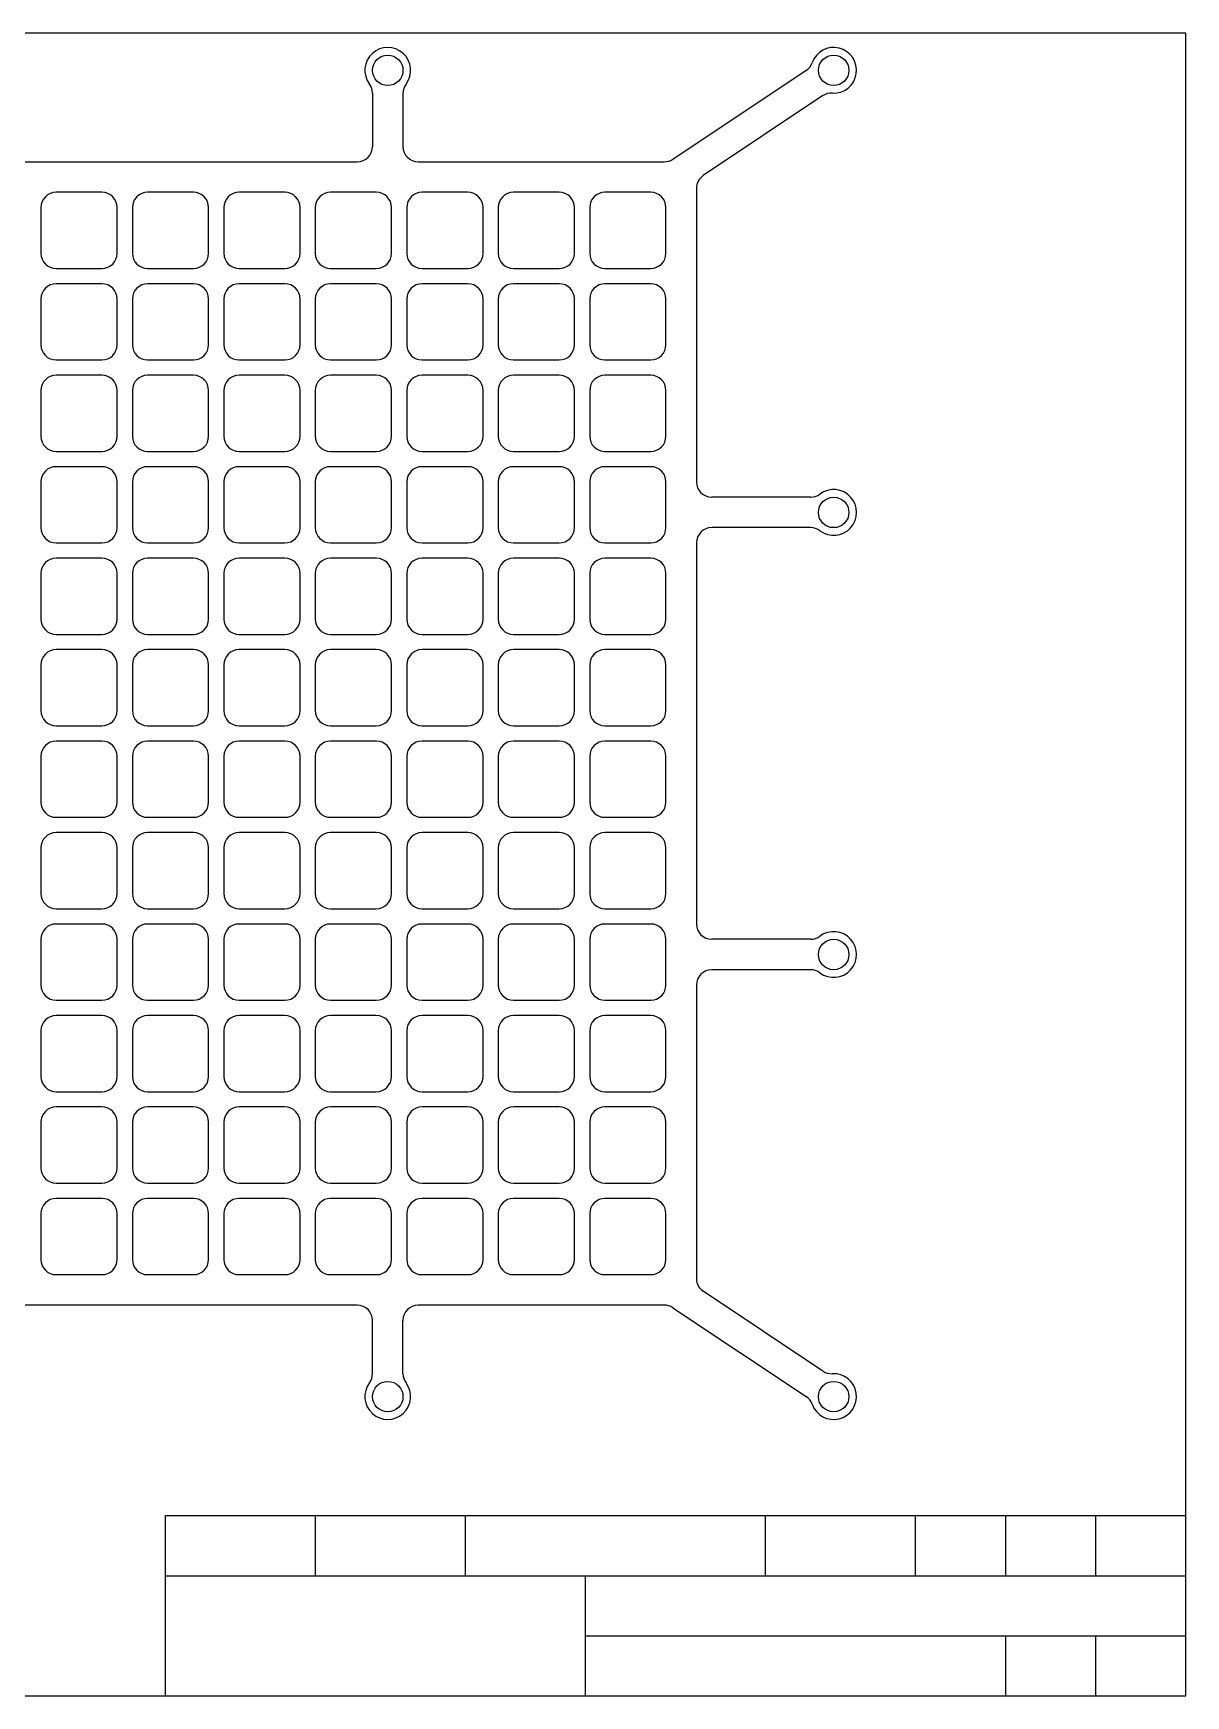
# Model space of a CAD drawing. Extents: x 0.4 to 16.1, y 0.4 to 11.3.
# Drawn here: x 8.58 to 16.14, y 0.39 to 11.3 of the extents above; entities that cross this region are included whole.
import ezdxf

# ---------------------------------------------------------------- set-up
doc = ezdxf.new("R2010")
doc.units = 0
doc.layers.add('DEFAULT', color=7, linetype='CONTINUOUS')

msp = doc.modelspace()

# ---------------------------------------------------------------- linework, layer by layer
at = {"layer": 'DEFAULT', "color": 7, "linetype": 'CONTINUOUS'}
for p, q in [((16.142, 11.299), (0.394, 11.299)), ((16.142, 0.394), (16.142, 11.299)), ((9.449, 0.394), (9.449, 1.575)), ((9.449, 1.575), (16.142, 1.575)), ((10.433, 1.181), (10.433, 1.575)), ((11.417, 1.181), (11.417, 1.575)), ((13.386, 1.181), (13.386, 1.575)), ((14.37, 1.181), (14.37, 1.575)), ((14.961, 1.181), (14.961, 1.575)), ((15.551, 1.181), (15.551, 1.575)), ((9.449, 1.181), (16.142, 1.181)), ((12.205, 0.394), (12.205, 1.181)), ((12.205, 0.787), (16.142, 0.787)), ((14.961, 0.394), (14.961, 0.787)), ((15.551, 0.394), (15.551, 0.787)), ((0.394, 0.394), (16.142, 0.394))]:
    msp.add_line(p, q, dxfattribs=at)
at = {"layer": 'DEFAULT', "color": 5, "linetype": 'CONTINUOUS'}
for p, q in [((12.777, 10.473), (13.651, 11.056)), ((10.807, 10.906), (10.807, 10.556)), ((11.007, 10.906), (11.007, 10.556)), ((13.762, 10.89), (12.976, 10.366)), ((8.182, 10.456), (10.707, 10.456)), ((11.107, 10.456), (12.721, 10.456)), ((9.032, 10.256), (8.732, 10.256)), ((9.632, 10.256), (9.332, 10.256)), ((10.232, 10.256), (9.932, 10.256)), ((10.832, 10.256), (10.532, 10.256)), ((11.432, 10.256), (11.132, 10.256)), ((12.032, 10.256), (11.732, 10.256)), ((12.632, 10.256), (12.332, 10.256)), ((12.932, 10.282), (12.932, 8.356)), ((8.632, 10.156), (8.632, 9.856)), ((9.132, 9.856), (9.132, 10.156)), ((9.232, 10.156), (9.232, 9.856)), ((9.732, 9.856), (9.732, 10.156)), ((9.832, 10.156), (9.832, 9.856)), ((10.332, 9.856), (10.332, 10.156)), ((10.432, 10.156), (10.432, 9.856)), ((10.932, 9.856), (10.932, 10.156)), ((11.032, 10.156), (11.032, 9.856)), ((11.532, 9.856), (11.532, 10.156)), ((11.632, 10.156), (11.632, 9.856)), ((12.132, 9.856), (12.132, 10.156)), ((12.232, 10.156), (12.232, 9.856)), ((12.732, 9.856), (12.732, 10.156)), ((8.732, 9.756), (9.032, 9.756)), ((9.332, 9.756), (9.632, 9.756)), ((9.932, 9.756), (10.232, 9.756)), ((10.532, 9.756), (10.832, 9.756)), ((11.132, 9.756), (11.432, 9.756)), ((11.732, 9.756), (12.032, 9.756)), ((12.332, 9.756), (12.632, 9.756)), ((9.032, 9.656), (8.732, 9.656)), ((9.632, 9.656), (9.332, 9.656)), ((10.232, 9.656), (9.932, 9.656)), ((10.832, 9.656), (10.532, 9.656)), ((11.432, 9.656), (11.132, 9.656)), ((12.032, 9.656), (11.732, 9.656)), ((12.632, 9.656), (12.332, 9.656)), ((8.632, 9.556), (8.632, 9.256)), ((9.132, 9.256), (9.132, 9.556)), ((9.232, 9.556), (9.232, 9.256)), ((9.732, 9.256), (9.732, 9.556)), ((9.832, 9.556), (9.832, 9.256)), ((10.332, 9.256), (10.332, 9.556)), ((10.432, 9.556), (10.432, 9.256)), ((10.932, 9.256), (10.932, 9.556)), ((11.032, 9.556), (11.032, 9.256)), ((11.532, 9.256), (11.532, 9.556)), ((11.632, 9.556), (11.632, 9.256)), ((12.132, 9.256), (12.132, 9.556)), ((12.232, 9.556), (12.232, 9.256)), ((12.732, 9.256), (12.732, 9.556)), ((8.732, 9.156), (9.032, 9.156)), ((9.032, 9.056), (8.732, 9.056)), ((9.332, 9.156), (9.632, 9.156)), ((9.632, 9.056), (9.332, 9.056)), ((9.932, 9.156), (10.232, 9.156)), ((10.232, 9.056), (9.932, 9.056)), ((10.532, 9.156), (10.832, 9.156)), ((10.832, 9.056), (10.532, 9.056)), ((11.132, 9.156), (11.432, 9.156)), ((11.432, 9.056), (11.132, 9.056)), ((11.732, 9.156), (12.032, 9.156)), ((12.032, 9.056), (11.732, 9.056)), ((12.332, 9.156), (12.632, 9.156)), ((12.632, 9.056), (12.332, 9.056)), ((8.632, 8.956), (8.632, 8.656)), ((9.132, 8.656), (9.132, 8.956)), ((9.232, 8.956), (9.232, 8.656)), ((9.732, 8.656), (9.732, 8.956)), ((9.832, 8.956), (9.832, 8.656)), ((10.332, 8.656), (10.332, 8.956)), ((10.432, 8.956), (10.432, 8.656)), ((10.932, 8.656), (10.932, 8.956)), ((11.032, 8.956), (11.032, 8.656)), ((11.532, 8.656), (11.532, 8.956)), ((11.632, 8.956), (11.632, 8.656)), ((12.132, 8.656), (12.132, 8.956)), ((12.232, 8.956), (12.232, 8.656)), ((12.732, 8.656), (12.732, 8.956)), ((8.732, 8.556), (9.032, 8.556)), ((9.332, 8.556), (9.632, 8.556)), ((9.932, 8.556), (10.232, 8.556)), ((10.532, 8.556), (10.832, 8.556)), ((11.132, 8.556), (11.432, 8.556)), ((11.732, 8.556), (12.032, 8.556)), ((12.332, 8.556), (12.632, 8.556)), ((9.032, 8.456), (8.732, 8.456)), ((9.632, 8.456), (9.332, 8.456)), ((10.232, 8.456), (9.932, 8.456)), ((10.832, 8.456), (10.532, 8.456)), ((11.432, 8.456), (11.132, 8.456)), ((12.032, 8.456), (11.732, 8.456)), ((12.632, 8.456), (12.332, 8.456)), ((8.632, 8.356), (8.632, 8.056)), ((9.132, 8.056), (9.132, 8.356)), ((9.232, 8.356), (9.232, 8.056)), ((9.732, 8.056), (9.732, 8.356)), ((9.832, 8.356), (9.832, 8.056)), ((10.332, 8.056), (10.332, 8.356)), ((10.432, 8.356), (10.432, 8.056)), ((10.932, 8.056), (10.932, 8.356)), ((11.032, 8.356), (11.032, 8.056)), ((11.532, 8.056), (11.532, 8.356)), ((11.632, 8.356), (11.632, 8.056)), ((12.132, 8.056), (12.132, 8.356)), ((12.232, 8.356), (12.232, 8.056)), ((12.732, 8.056), (12.732, 8.356)), ((13.682, 8.256), (13.032, 8.256)), ((13.682, 8.056), (13.032, 8.056)), ((8.732, 7.956), (9.032, 7.956)), ((9.032, 7.856), (8.732, 7.856)), ((9.332, 7.956), (9.632, 7.956)), ((9.632, 7.856), (9.332, 7.856)), ((9.932, 7.956), (10.232, 7.956)), ((10.232, 7.856), (9.932, 7.856)), ((10.532, 7.956), (10.832, 7.956)), ((10.832, 7.856), (10.532, 7.856)), ((11.132, 7.956), (11.432, 7.956)), ((11.432, 7.856), (11.132, 7.856)), ((11.732, 7.956), (12.032, 7.956)), ((12.032, 7.856), (11.732, 7.856)), ((12.332, 7.956), (12.632, 7.956)), ((12.632, 7.856), (12.332, 7.856)), ((12.932, 7.956), (12.932, 5.456)), ((8.632, 7.756), (8.632, 7.456)), ((9.132, 7.456), (9.132, 7.756)), ((9.232, 7.756), (9.232, 7.456)), ((9.732, 7.456), (9.732, 7.756)), ((9.832, 7.756), (9.832, 7.456)), ((10.332, 7.456), (10.332, 7.756)), ((10.432, 7.756), (10.432, 7.456)), ((10.932, 7.456), (10.932, 7.756)), ((11.032, 7.756), (11.032, 7.456)), ((11.532, 7.456), (11.532, 7.756)), ((11.632, 7.756), (11.632, 7.456)), ((12.132, 7.456), (12.132, 7.756)), ((12.232, 7.756), (12.232, 7.456)), ((12.732, 7.456), (12.732, 7.756)), ((8.732, 7.356), (9.032, 7.356)), ((9.332, 7.356), (9.632, 7.356)), ((9.932, 7.356), (10.232, 7.356)), ((10.532, 7.356), (10.832, 7.356)), ((11.132, 7.356), (11.432, 7.356)), ((11.732, 7.356), (12.032, 7.356)), ((12.332, 7.356), (12.632, 7.356)), ((9.032, 7.256), (8.732, 7.256)), ((9.632, 7.256), (9.332, 7.256)), ((10.232, 7.256), (9.932, 7.256)), ((10.832, 7.256), (10.532, 7.256)), ((11.432, 7.256), (11.132, 7.256)), ((12.032, 7.256), (11.732, 7.256)), ((12.632, 7.256), (12.332, 7.256)), ((8.632, 7.156), (8.632, 6.856)), ((9.132, 6.856), (9.132, 7.156)), ((9.232, 7.156), (9.232, 6.856)), ((9.732, 6.856), (9.732, 7.156)), ((9.832, 7.156), (9.832, 6.856)), ((10.332, 6.856), (10.332, 7.156)), ((10.432, 7.156), (10.432, 6.856)), ((10.932, 6.856), (10.932, 7.156)), ((11.032, 7.156), (11.032, 6.856)), ((11.532, 6.856), (11.532, 7.156)), ((11.632, 7.156), (11.632, 6.856)), ((12.132, 6.856), (12.132, 7.156)), ((12.232, 7.156), (12.232, 6.856)), ((12.732, 6.856), (12.732, 7.156)), ((8.732, 6.756), (9.032, 6.756)), ((9.032, 6.656), (8.732, 6.656)), ((9.332, 6.756), (9.632, 6.756)), ((9.632, 6.656), (9.332, 6.656)), ((9.932, 6.756), (10.232, 6.756)), ((10.232, 6.656), (9.932, 6.656)), ((10.532, 6.756), (10.832, 6.756)), ((10.832, 6.656), (10.532, 6.656)), ((11.132, 6.756), (11.432, 6.756)), ((11.432, 6.656), (11.132, 6.656)), ((11.732, 6.756), (12.032, 6.756)), ((12.032, 6.656), (11.732, 6.656)), ((12.332, 6.756), (12.632, 6.756)), ((12.632, 6.656), (12.332, 6.656)), ((8.632, 6.556), (8.632, 6.256)), ((9.132, 6.256), (9.132, 6.556)), ((9.232, 6.556), (9.232, 6.256)), ((9.732, 6.256), (9.732, 6.556)), ((9.832, 6.556), (9.832, 6.256)), ((10.332, 6.256), (10.332, 6.556)), ((10.432, 6.556), (10.432, 6.256)), ((10.932, 6.256), (10.932, 6.556)), ((11.032, 6.556), (11.032, 6.256)), ((11.532, 6.256), (11.532, 6.556)), ((11.632, 6.556), (11.632, 6.256)), ((12.132, 6.256), (12.132, 6.556)), ((12.232, 6.556), (12.232, 6.256)), ((12.732, 6.256), (12.732, 6.556)), ((8.732, 6.156), (9.032, 6.156)), ((9.332, 6.156), (9.632, 6.156)), ((9.932, 6.156), (10.232, 6.156)), ((10.532, 6.156), (10.832, 6.156)), ((11.132, 6.156), (11.432, 6.156)), ((11.732, 6.156), (12.032, 6.156)), ((12.332, 6.156), (12.632, 6.156)), ((9.032, 6.056), (8.732, 6.056)), ((9.632, 6.056), (9.332, 6.056)), ((10.232, 6.056), (9.932, 6.056)), ((10.832, 6.056), (10.532, 6.056)), ((11.432, 6.056), (11.132, 6.056)), ((12.032, 6.056), (11.732, 6.056)), ((12.632, 6.056), (12.332, 6.056)), ((8.632, 5.956), (8.632, 5.656)), ((9.132, 5.656), (9.132, 5.956)), ((9.232, 5.956), (9.232, 5.656)), ((9.732, 5.656), (9.732, 5.956)), ((9.832, 5.956), (9.832, 5.656)), ((10.332, 5.656), (10.332, 5.956)), ((10.432, 5.956), (10.432, 5.656)), ((10.932, 5.656), (10.932, 5.956)), ((11.032, 5.956), (11.032, 5.656)), ((11.532, 5.656), (11.532, 5.956)), ((11.632, 5.956), (11.632, 5.656)), ((12.132, 5.656), (12.132, 5.956)), ((12.232, 5.956), (12.232, 5.656)), ((12.732, 5.656), (12.732, 5.956)), ((8.732, 5.556), (9.032, 5.556)), ((9.032, 5.456), (8.732, 5.456)), ((9.332, 5.556), (9.632, 5.556)), ((9.632, 5.456), (9.332, 5.456)), ((9.932, 5.556), (10.232, 5.556)), ((10.232, 5.456), (9.932, 5.456)), ((10.532, 5.556), (10.832, 5.556)), ((10.832, 5.456), (10.532, 5.456)), ((11.132, 5.556), (11.432, 5.556)), ((11.432, 5.456), (11.132, 5.456)), ((11.732, 5.556), (12.032, 5.556)), ((12.032, 5.456), (11.732, 5.456)), ((12.332, 5.556), (12.632, 5.556)), ((12.632, 5.456), (12.332, 5.456)), ((8.632, 5.356), (8.632, 5.056)), ((9.132, 5.056), (9.132, 5.356)), ((9.232, 5.356), (9.232, 5.056)), ((9.732, 5.056), (9.732, 5.356)), ((9.832, 5.356), (9.832, 5.056)), ((10.332, 5.056), (10.332, 5.356)), ((10.432, 5.356), (10.432, 5.056)), ((10.932, 5.056), (10.932, 5.356)), ((11.032, 5.356), (11.032, 5.056)), ((11.532, 5.056), (11.532, 5.356)), ((11.632, 5.356), (11.632, 5.056)), ((12.132, 5.056), (12.132, 5.356)), ((12.232, 5.356), (12.232, 5.056)), ((12.732, 5.056), (12.732, 5.356)), ((13.682, 5.356), (13.032, 5.356)), ((13.682, 5.156), (13.032, 5.156)), ((12.932, 5.056), (12.932, 3.13)), ((8.732, 4.956), (9.032, 4.956)), ((9.332, 4.956), (9.632, 4.956)), ((9.932, 4.956), (10.232, 4.956)), ((10.532, 4.956), (10.832, 4.956)), ((11.132, 4.956), (11.432, 4.956)), ((11.732, 4.956), (12.032, 4.956)), ((12.332, 4.956), (12.632, 4.956)), ((9.032, 4.856), (8.732, 4.856)), ((9.632, 4.856), (9.332, 4.856)), ((10.232, 4.856), (9.932, 4.856)), ((10.832, 4.856), (10.532, 4.856)), ((11.432, 4.856), (11.132, 4.856)), ((12.032, 4.856), (11.732, 4.856)), ((12.632, 4.856), (12.332, 4.856)), ((8.632, 4.756), (8.632, 4.456)), ((9.132, 4.456), (9.132, 4.756)), ((9.232, 4.756), (9.232, 4.456)), ((9.732, 4.456), (9.732, 4.756)), ((9.832, 4.756), (9.832, 4.456)), ((10.332, 4.456), (10.332, 4.756)), ((10.432, 4.756), (10.432, 4.456)), ((10.932, 4.456), (10.932, 4.756)), ((11.032, 4.756), (11.032, 4.456)), ((11.532, 4.456), (11.532, 4.756)), ((11.632, 4.756), (11.632, 4.456)), ((12.132, 4.456), (12.132, 4.756)), ((12.232, 4.756), (12.232, 4.456)), ((12.732, 4.456), (12.732, 4.756)), ((8.732, 4.356), (9.032, 4.356)), ((9.032, 4.256), (8.732, 4.256)), ((9.332, 4.356), (9.632, 4.356)), ((9.632, 4.256), (9.332, 4.256)), ((9.932, 4.356), (10.232, 4.356)), ((10.232, 4.256), (9.932, 4.256)), ((10.532, 4.356), (10.832, 4.356)), ((10.832, 4.256), (10.532, 4.256)), ((11.132, 4.356), (11.432, 4.356)), ((11.432, 4.256), (11.132, 4.256)), ((11.732, 4.356), (12.032, 4.356)), ((12.032, 4.256), (11.732, 4.256)), ((12.332, 4.356), (12.632, 4.356)), ((12.632, 4.256), (12.332, 4.256)), ((8.632, 4.156), (8.632, 3.856)), ((9.132, 3.856), (9.132, 4.156)), ((9.232, 4.156), (9.232, 3.856)), ((9.732, 3.856), (9.732, 4.156)), ((9.832, 4.156), (9.832, 3.856)), ((10.332, 3.856), (10.332, 4.156)), ((10.432, 4.156), (10.432, 3.856)), ((10.932, 3.856), (10.932, 4.156)), ((11.032, 4.156), (11.032, 3.856)), ((11.532, 3.856), (11.532, 4.156)), ((11.632, 4.156), (11.632, 3.856)), ((12.132, 3.856), (12.132, 4.156)), ((12.232, 4.156), (12.232, 3.856)), ((12.732, 3.856), (12.732, 4.156)), ((8.732, 3.756), (9.032, 3.756)), ((9.332, 3.756), (9.632, 3.756)), ((9.932, 3.756), (10.232, 3.756)), ((10.532, 3.756), (10.832, 3.756)), ((11.132, 3.756), (11.432, 3.756)), ((11.732, 3.756), (12.032, 3.756)), ((12.332, 3.756), (12.632, 3.756)), ((9.032, 3.656), (8.732, 3.656)), ((9.632, 3.656), (9.332, 3.656)), ((10.232, 3.656), (9.932, 3.656)), ((10.832, 3.656), (10.532, 3.656)), ((11.432, 3.656), (11.132, 3.656)), ((12.032, 3.656), (11.732, 3.656)), ((12.632, 3.656), (12.332, 3.656)), ((8.632, 3.556), (8.632, 3.256)), ((9.132, 3.256), (9.132, 3.556)), ((9.232, 3.556), (9.232, 3.256)), ((9.732, 3.256), (9.732, 3.556)), ((9.832, 3.556), (9.832, 3.256)), ((10.332, 3.256), (10.332, 3.556)), ((10.432, 3.556), (10.432, 3.256)), ((10.932, 3.256), (10.932, 3.556)), ((11.032, 3.556), (11.032, 3.256)), ((11.532, 3.256), (11.532, 3.556)), ((11.632, 3.556), (11.632, 3.256)), ((12.132, 3.256), (12.132, 3.556)), ((12.232, 3.556), (12.232, 3.256)), ((12.732, 3.256), (12.732, 3.556)), ((8.732, 3.156), (9.032, 3.156)), ((9.332, 3.156), (9.632, 3.156)), ((9.932, 3.156), (10.232, 3.156)), ((10.532, 3.156), (10.832, 3.156)), ((11.132, 3.156), (11.432, 3.156)), ((11.732, 3.156), (12.032, 3.156)), ((12.332, 3.156), (12.632, 3.156)), ((10.707, 2.956), (8.182, 2.956)), ((12.721, 2.956), (11.107, 2.956)), ((13.762, 2.523), (12.976, 3.047)), ((10.807, 2.506), (10.807, 2.856)), ((11.007, 2.506), (11.007, 2.856)), ((12.777, 2.939), (13.651, 2.356))]:
    msp.add_line(p, q, dxfattribs=at)
for centre in [(10.907, 11.056), (13.832, 11.056), (13.832, 8.156), (13.832, 5.256), (10.907, 2.356), (13.832, 2.356)]:
    msp.add_circle(centre, 0.1, dxfattribs=at)
for centre, radius, start, end in [((10.907, 11.056), 0.15, 323.1301, 216.8699), ((13.832, 11.056), 0.15, 266.8202, 160.56), ((13.596, 11.139), 0.1, 303.6901, 340.56), ((10.707, 10.906), 0.1, 0, 36.8699), ((11.107, 10.906), 0.1, 143.1301, 180), ((13.818, 10.807), 0.1, 86.8202, 123.6901), ((10.707, 10.556), 0.1, 270, 360), ((11.107, 10.556), 0.1, 180, 270), ((12.721, 10.556), 0.1, 270, 303.6901), ((13.032, 10.282), 0.1, 123.6901, 180), ((8.732, 10.156), 0.1, 90, 180), ((9.032, 10.156), 0.1, 0, 90), ((9.332, 10.156), 0.1, 90, 180), ((9.632, 10.156), 0.1, 0, 90), ((9.932, 10.156), 0.1, 90, 180), ((10.232, 10.156), 0.1, 0, 90), ((10.532, 10.156), 0.1, 90, 180), ((10.832, 10.156), 0.1, 0, 90), ((11.132, 10.156), 0.1, 90, 180), ((11.432, 10.156), 0.1, 0, 90), ((11.732, 10.156), 0.1, 90, 180), ((12.032, 10.156), 0.1, 0, 90), ((12.332, 10.156), 0.1, 90, 180), ((12.632, 10.156), 0.1, 0, 90), ((8.732, 9.856), 0.1, 180, 270), ((9.032, 9.856), 0.1, 270, 360), ((9.332, 9.856), 0.1, 180, 270), ((9.632, 9.856), 0.1, 270, 360), ((9.932, 9.856), 0.1, 180, 270), ((10.232, 9.856), 0.1, 270, 360), ((10.532, 9.856), 0.1, 180, 270), ((10.832, 9.856), 0.1, 270, 360), ((11.132, 9.856), 0.1, 180, 270), ((11.432, 9.856), 0.1, 270, 360), ((11.732, 9.856), 0.1, 180, 270), ((12.032, 9.856), 0.1, 270, 360), ((12.332, 9.856), 0.1, 180, 270), ((12.632, 9.856), 0.1, 270, 360), ((8.732, 9.556), 0.1, 90, 180), ((9.032, 9.556), 0.1, 0, 90), ((9.332, 9.556), 0.1, 90, 180), ((9.632, 9.556), 0.1, 0, 90), ((9.932, 9.556), 0.1, 90, 180), ((10.232, 9.556), 0.1, 0, 90), ((10.532, 9.556), 0.1, 90, 180), ((10.832, 9.556), 0.1, 0, 90), ((11.132, 9.556), 0.1, 90, 180), ((11.432, 9.556), 0.1, 0, 90), ((11.732, 9.556), 0.1, 90, 180), ((12.032, 9.556), 0.1, 0, 90), ((12.332, 9.556), 0.1, 90, 180), ((12.632, 9.556), 0.1, 0, 90), ((8.732, 9.256), 0.1, 180, 270), ((9.032, 9.256), 0.1, 270, 360), ((9.332, 9.256), 0.1, 180, 270), ((9.632, 9.256), 0.1, 270, 360), ((9.932, 9.256), 0.1, 180, 270), ((10.232, 9.256), 0.1, 270, 360), ((10.532, 9.256), 0.1, 180, 270), ((10.832, 9.256), 0.1, 270, 360), ((11.132, 9.256), 0.1, 180, 270), ((11.432, 9.256), 0.1, 270, 360), ((11.732, 9.256), 0.1, 180, 270), ((12.032, 9.256), 0.1, 270, 360), ((12.332, 9.256), 0.1, 180, 270), ((12.632, 9.256), 0.1, 270, 360), ((8.732, 8.956), 0.1, 90, 180), ((9.032, 8.956), 0.1, 0, 90), ((9.332, 8.956), 0.1, 90, 180), ((9.632, 8.956), 0.1, 0, 90), ((9.932, 8.956), 0.1, 90, 180), ((10.232, 8.956), 0.1, 0, 90), ((10.532, 8.956), 0.1, 90, 180), ((10.832, 8.956), 0.1, 0, 90), ((11.132, 8.956), 0.1, 90, 180), ((11.432, 8.956), 0.1, 0, 90), ((11.732, 8.956), 0.1, 90, 180), ((12.032, 8.956), 0.1, 0, 90), ((12.332, 8.956), 0.1, 90, 180), ((12.632, 8.956), 0.1, 0, 90), ((8.732, 8.656), 0.1, 180, 270), ((9.032, 8.656), 0.1, 270, 360), ((9.332, 8.656), 0.1, 180, 270), ((9.632, 8.656), 0.1, 270, 360), ((9.932, 8.656), 0.1, 180, 270), ((10.232, 8.656), 0.1, 270, 360), ((10.532, 8.656), 0.1, 180, 270), ((10.832, 8.656), 0.1, 270, 360), ((11.132, 8.656), 0.1, 180, 270), ((11.432, 8.656), 0.1, 270, 360), ((11.732, 8.656), 0.1, 180, 270), ((12.032, 8.656), 0.1, 270, 360), ((12.332, 8.656), 0.1, 180, 270), ((12.632, 8.656), 0.1, 270, 360), ((8.732, 8.356), 0.1, 90, 180), ((9.032, 8.356), 0.1, 0, 90), ((9.332, 8.356), 0.1, 90, 180), ((9.632, 8.356), 0.1, 0, 90), ((9.932, 8.356), 0.1, 90, 180), ((10.232, 8.356), 0.1, 0, 90), ((10.532, 8.356), 0.1, 90, 180), ((10.832, 8.356), 0.1, 0, 90), ((11.132, 8.356), 0.1, 90, 180), ((11.432, 8.356), 0.1, 0, 90), ((11.732, 8.356), 0.1, 90, 180), ((12.032, 8.356), 0.1, 0, 90), ((12.332, 8.356), 0.1, 90, 180), ((12.632, 8.356), 0.1, 0, 90), ((13.032, 8.356), 0.1, 180, 270), ((13.832, 8.156), 0.15, 233.1301, 126.8699), ((13.682, 8.356), 0.1, 270, 306.8699), ((8.732, 8.056), 0.1, 180, 270), ((9.032, 8.056), 0.1, 270, 360), ((9.332, 8.056), 0.1, 180, 270), ((9.632, 8.056), 0.1, 270, 360), ((9.932, 8.056), 0.1, 180, 270), ((10.232, 8.056), 0.1, 270, 360), ((10.532, 8.056), 0.1, 180, 270), ((10.832, 8.056), 0.1, 270, 360), ((11.132, 8.056), 0.1, 180, 270), ((11.432, 8.056), 0.1, 270, 360), ((11.732, 8.056), 0.1, 180, 270), ((12.032, 8.056), 0.1, 270, 360), ((12.332, 8.056), 0.1, 180, 270), ((12.632, 8.056), 0.1, 270, 360), ((13.032, 7.956), 0.1, 90, 180), ((13.682, 7.956), 0.1, 53.1301, 90), ((8.732, 7.756), 0.1, 90, 180), ((9.032, 7.756), 0.1, 0, 90), ((9.332, 7.756), 0.1, 90, 180), ((9.632, 7.756), 0.1, 0, 90), ((9.932, 7.756), 0.1, 90, 180), ((10.232, 7.756), 0.1, 0, 90), ((10.532, 7.756), 0.1, 90, 180), ((10.832, 7.756), 0.1, 0, 90), ((11.132, 7.756), 0.1, 90, 180), ((11.432, 7.756), 0.1, 0, 90), ((11.732, 7.756), 0.1, 90, 180), ((12.032, 7.756), 0.1, 0, 90), ((12.332, 7.756), 0.1, 90, 180), ((12.632, 7.756), 0.1, 0, 90), ((8.732, 7.456), 0.1, 180, 270), ((9.032, 7.456), 0.1, 270, 360), ((9.332, 7.456), 0.1, 180, 270), ((9.632, 7.456), 0.1, 270, 360), ((9.932, 7.456), 0.1, 180, 270), ((10.232, 7.456), 0.1, 270, 360), ((10.532, 7.456), 0.1, 180, 270), ((10.832, 7.456), 0.1, 270, 360), ((11.132, 7.456), 0.1, 180, 270), ((11.432, 7.456), 0.1, 270, 360), ((11.732, 7.456), 0.1, 180, 270), ((12.032, 7.456), 0.1, 270, 360), ((12.332, 7.456), 0.1, 180, 270), ((12.632, 7.456), 0.1, 270, 360), ((8.732, 7.156), 0.1, 90, 180), ((9.032, 7.156), 0.1, 0, 90), ((9.332, 7.156), 0.1, 90, 180), ((9.632, 7.156), 0.1, 0, 90), ((9.932, 7.156), 0.1, 90, 180), ((10.232, 7.156), 0.1, 0, 90), ((10.532, 7.156), 0.1, 90, 180), ((10.832, 7.156), 0.1, 0, 90), ((11.132, 7.156), 0.1, 90, 180), ((11.432, 7.156), 0.1, 0, 90), ((11.732, 7.156), 0.1, 90, 180), ((12.032, 7.156), 0.1, 0, 90), ((12.332, 7.156), 0.1, 90, 180), ((12.632, 7.156), 0.1, 0, 90), ((8.732, 6.856), 0.1, 180, 270), ((9.032, 6.856), 0.1, 270, 360), ((9.332, 6.856), 0.1, 180, 270), ((9.632, 6.856), 0.1, 270, 360), ((9.932, 6.856), 0.1, 180, 270), ((10.232, 6.856), 0.1, 270, 360), ((10.532, 6.856), 0.1, 180, 270), ((10.832, 6.856), 0.1, 270, 360), ((11.132, 6.856), 0.1, 180, 270), ((11.432, 6.856), 0.1, 270, 360), ((11.732, 6.856), 0.1, 180, 270), ((12.032, 6.856), 0.1, 270, 360), ((12.332, 6.856), 0.1, 180, 270), ((12.632, 6.856), 0.1, 270, 360), ((8.732, 6.556), 0.1, 90, 180), ((9.032, 6.556), 0.1, 0, 90), ((9.332, 6.556), 0.1, 90, 180), ((9.632, 6.556), 0.1, 0, 90), ((9.932, 6.556), 0.1, 90, 180), ((10.232, 6.556), 0.1, 0, 90), ((10.532, 6.556), 0.1, 90, 180), ((10.832, 6.556), 0.1, 0, 90), ((11.132, 6.556), 0.1, 90, 180), ((11.432, 6.556), 0.1, 0, 90), ((11.732, 6.556), 0.1, 90, 180), ((12.032, 6.556), 0.1, 0, 90), ((12.332, 6.556), 0.1, 90, 180), ((12.632, 6.556), 0.1, 0, 90), ((8.732, 6.256), 0.1, 180, 270), ((9.032, 6.256), 0.1, 270, 360), ((9.332, 6.256), 0.1, 180, 270), ((9.632, 6.256), 0.1, 270, 360), ((9.932, 6.256), 0.1, 180, 270), ((10.232, 6.256), 0.1, 270, 360), ((10.532, 6.256), 0.1, 180, 270), ((10.832, 6.256), 0.1, 270, 360), ((11.132, 6.256), 0.1, 180, 270), ((11.432, 6.256), 0.1, 270, 360), ((11.732, 6.256), 0.1, 180, 270), ((12.032, 6.256), 0.1, 270, 360), ((12.332, 6.256), 0.1, 180, 270), ((12.632, 6.256), 0.1, 270, 360), ((8.732, 5.956), 0.1, 90, 180), ((9.032, 5.956), 0.1, 0, 90), ((9.332, 5.956), 0.1, 90, 180), ((9.632, 5.956), 0.1, 0, 90), ((9.932, 5.956), 0.1, 90, 180), ((10.232, 5.956), 0.1, 0, 90), ((10.532, 5.956), 0.1, 90, 180), ((10.832, 5.956), 0.1, 0, 90), ((11.132, 5.956), 0.1, 90, 180), ((11.432, 5.956), 0.1, 0, 90), ((11.732, 5.956), 0.1, 90, 180), ((12.032, 5.956), 0.1, 0, 90), ((12.332, 5.956), 0.1, 90, 180), ((12.632, 5.956), 0.1, 0, 90), ((8.732, 5.656), 0.1, 180, 270), ((9.032, 5.656), 0.1, 270, 360), ((9.332, 5.656), 0.1, 180, 270), ((9.632, 5.656), 0.1, 270, 360), ((9.932, 5.656), 0.1, 180, 270), ((10.232, 5.656), 0.1, 270, 360), ((10.532, 5.656), 0.1, 180, 270), ((10.832, 5.656), 0.1, 270, 360), ((11.132, 5.656), 0.1, 180, 270), ((11.432, 5.656), 0.1, 270, 360), ((11.732, 5.656), 0.1, 180, 270), ((12.032, 5.656), 0.1, 270, 360), ((12.332, 5.656), 0.1, 180, 270), ((12.632, 5.656), 0.1, 270, 360), ((8.732, 5.356), 0.1, 90, 180), ((9.032, 5.356), 0.1, 0, 90), ((9.332, 5.356), 0.1, 90, 180), ((9.632, 5.356), 0.1, 0, 90), ((9.932, 5.356), 0.1, 90, 180), ((10.232, 5.356), 0.1, 0, 90), ((10.532, 5.356), 0.1, 90, 180), ((10.832, 5.356), 0.1, 0, 90), ((11.132, 5.356), 0.1, 90, 180), ((11.432, 5.356), 0.1, 0, 90), ((11.732, 5.356), 0.1, 90, 180), ((12.032, 5.356), 0.1, 0, 90), ((12.332, 5.356), 0.1, 90, 180), ((12.632, 5.356), 0.1, 0, 90), ((13.032, 5.456), 0.1, 180, 270), ((13.682, 5.456), 0.1, 270, 306.8699), ((13.832, 5.256), 0.15, 233.1301, 126.8699), ((13.032, 5.056), 0.1, 90, 180), ((13.682, 5.056), 0.1, 53.1301, 90), ((8.732, 5.056), 0.1, 180, 270), ((9.032, 5.056), 0.1, 270, 360), ((9.332, 5.056), 0.1, 180, 270), ((9.632, 5.056), 0.1, 270, 360), ((9.932, 5.056), 0.1, 180, 270), ((10.232, 5.056), 0.1, 270, 360), ((10.532, 5.056), 0.1, 180, 270), ((10.832, 5.056), 0.1, 270, 360), ((11.132, 5.056), 0.1, 180, 270), ((11.432, 5.056), 0.1, 270, 360), ((11.732, 5.056), 0.1, 180, 270), ((12.032, 5.056), 0.1, 270, 360), ((12.332, 5.056), 0.1, 180, 270), ((12.632, 5.056), 0.1, 270, 360), ((8.732, 4.756), 0.1, 90, 180), ((9.032, 4.756), 0.1, 0, 90), ((9.332, 4.756), 0.1, 90, 180), ((9.632, 4.756), 0.1, 0, 90), ((9.932, 4.756), 0.1, 90, 180), ((10.232, 4.756), 0.1, 0, 90), ((10.532, 4.756), 0.1, 90, 180), ((10.832, 4.756), 0.1, 0, 90), ((11.132, 4.756), 0.1, 90, 180), ((11.432, 4.756), 0.1, 0, 90), ((11.732, 4.756), 0.1, 90, 180), ((12.032, 4.756), 0.1, 0, 90), ((12.332, 4.756), 0.1, 90, 180), ((12.632, 4.756), 0.1, 0, 90), ((8.732, 4.456), 0.1, 180, 270), ((9.032, 4.456), 0.1, 270, 360), ((9.332, 4.456), 0.1, 180, 270), ((9.632, 4.456), 0.1, 270, 360), ((9.932, 4.456), 0.1, 180, 270), ((10.232, 4.456), 0.1, 270, 360), ((10.532, 4.456), 0.1, 180, 270), ((10.832, 4.456), 0.1, 270, 360), ((11.132, 4.456), 0.1, 180, 270), ((11.432, 4.456), 0.1, 270, 360), ((11.732, 4.456), 0.1, 180, 270), ((12.032, 4.456), 0.1, 270, 360), ((12.332, 4.456), 0.1, 180, 270), ((12.632, 4.456), 0.1, 270, 360), ((8.732, 4.156), 0.1, 90, 180), ((9.032, 4.156), 0.1, 0, 90), ((9.332, 4.156), 0.1, 90, 180), ((9.632, 4.156), 0.1, 0, 90), ((9.932, 4.156), 0.1, 90, 180), ((10.232, 4.156), 0.1, 0, 90), ((10.532, 4.156), 0.1, 90, 180), ((10.832, 4.156), 0.1, 0, 90), ((11.132, 4.156), 0.1, 90, 180), ((11.432, 4.156), 0.1, 0, 90), ((11.732, 4.156), 0.1, 90, 180), ((12.032, 4.156), 0.1, 0, 90), ((12.332, 4.156), 0.1, 90, 180), ((12.632, 4.156), 0.1, 0, 90), ((8.732, 3.856), 0.1, 180, 270), ((9.032, 3.856), 0.1, 270, 360), ((9.332, 3.856), 0.1, 180, 270), ((9.632, 3.856), 0.1, 270, 360), ((9.932, 3.856), 0.1, 180, 270), ((10.232, 3.856), 0.1, 270, 360), ((10.532, 3.856), 0.1, 180, 270), ((10.832, 3.856), 0.1, 270, 360), ((11.132, 3.856), 0.1, 180, 270), ((11.432, 3.856), 0.1, 270, 360), ((11.732, 3.856), 0.1, 180, 270), ((12.032, 3.856), 0.1, 270, 360), ((12.332, 3.856), 0.1, 180, 270), ((12.632, 3.856), 0.1, 270, 360), ((8.732, 3.556), 0.1, 90, 180), ((9.032, 3.556), 0.1, 0, 90), ((9.332, 3.556), 0.1, 90, 180), ((9.632, 3.556), 0.1, 0, 90), ((9.932, 3.556), 0.1, 90, 180), ((10.232, 3.556), 0.1, 0, 90), ((10.532, 3.556), 0.1, 90, 180), ((10.832, 3.556), 0.1, 0, 90), ((11.132, 3.556), 0.1, 90, 180), ((11.432, 3.556), 0.1, 0, 90), ((11.732, 3.556), 0.1, 90, 180), ((12.032, 3.556), 0.1, 0, 90), ((12.332, 3.556), 0.1, 90, 180), ((12.632, 3.556), 0.1, 0, 90), ((8.732, 3.256), 0.1, 180, 270), ((9.032, 3.256), 0.1, 270, 360), ((9.332, 3.256), 0.1, 180, 270), ((9.632, 3.256), 0.1, 270, 360), ((9.932, 3.256), 0.1, 180, 270), ((10.232, 3.256), 0.1, 270, 360), ((10.532, 3.256), 0.1, 180, 270), ((10.832, 3.256), 0.1, 270, 360), ((11.132, 3.256), 0.1, 180, 270), ((11.432, 3.256), 0.1, 270, 360), ((11.732, 3.256), 0.1, 180, 270), ((12.032, 3.256), 0.1, 270, 360), ((12.332, 3.256), 0.1, 180, 270), ((12.632, 3.256), 0.1, 270, 360), ((13.032, 3.13), 0.1, 180, 236.3099), ((10.707, 2.856), 0.1, 0, 90), ((11.107, 2.856), 0.1, 90, 180), ((12.721, 2.856), 0.1, 56.3099, 90), ((13.818, 2.606), 0.1, 236.3099, 273.1798), ((10.907, 2.356), 0.15, 143.1301, 36.8699), ((10.707, 2.506), 0.1, 323.1301, 360), ((11.107, 2.506), 0.1, 180, 216.8699), ((13.832, 2.356), 0.15, 199.44, 93.1798), ((13.596, 2.273), 0.1, 19.44, 56.3099)]:
    msp.add_arc(centre, radius, start, end, dxfattribs=at)

doc.saveas('drawing.dxf')
